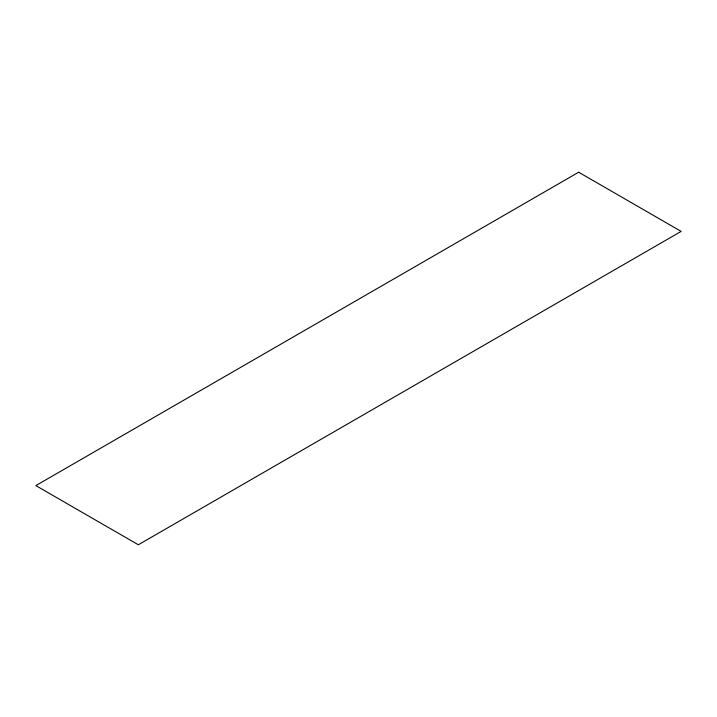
<?xml version="1.0" encoding="UTF-8"?>
<svg xmlns="http://www.w3.org/2000/svg" width="717" height="717" viewBox="0 0 717 717"><rect width="100%" height="100%" fill="white"/><g stroke="black" fill="none" stroke-linecap="round" stroke-linejoin="round"><path stroke-width="1.08" d="M578.664 172.223L35.85 485.606L138.336 544.777L681.15 231.394L578.664 172.223"/></g></svg>
